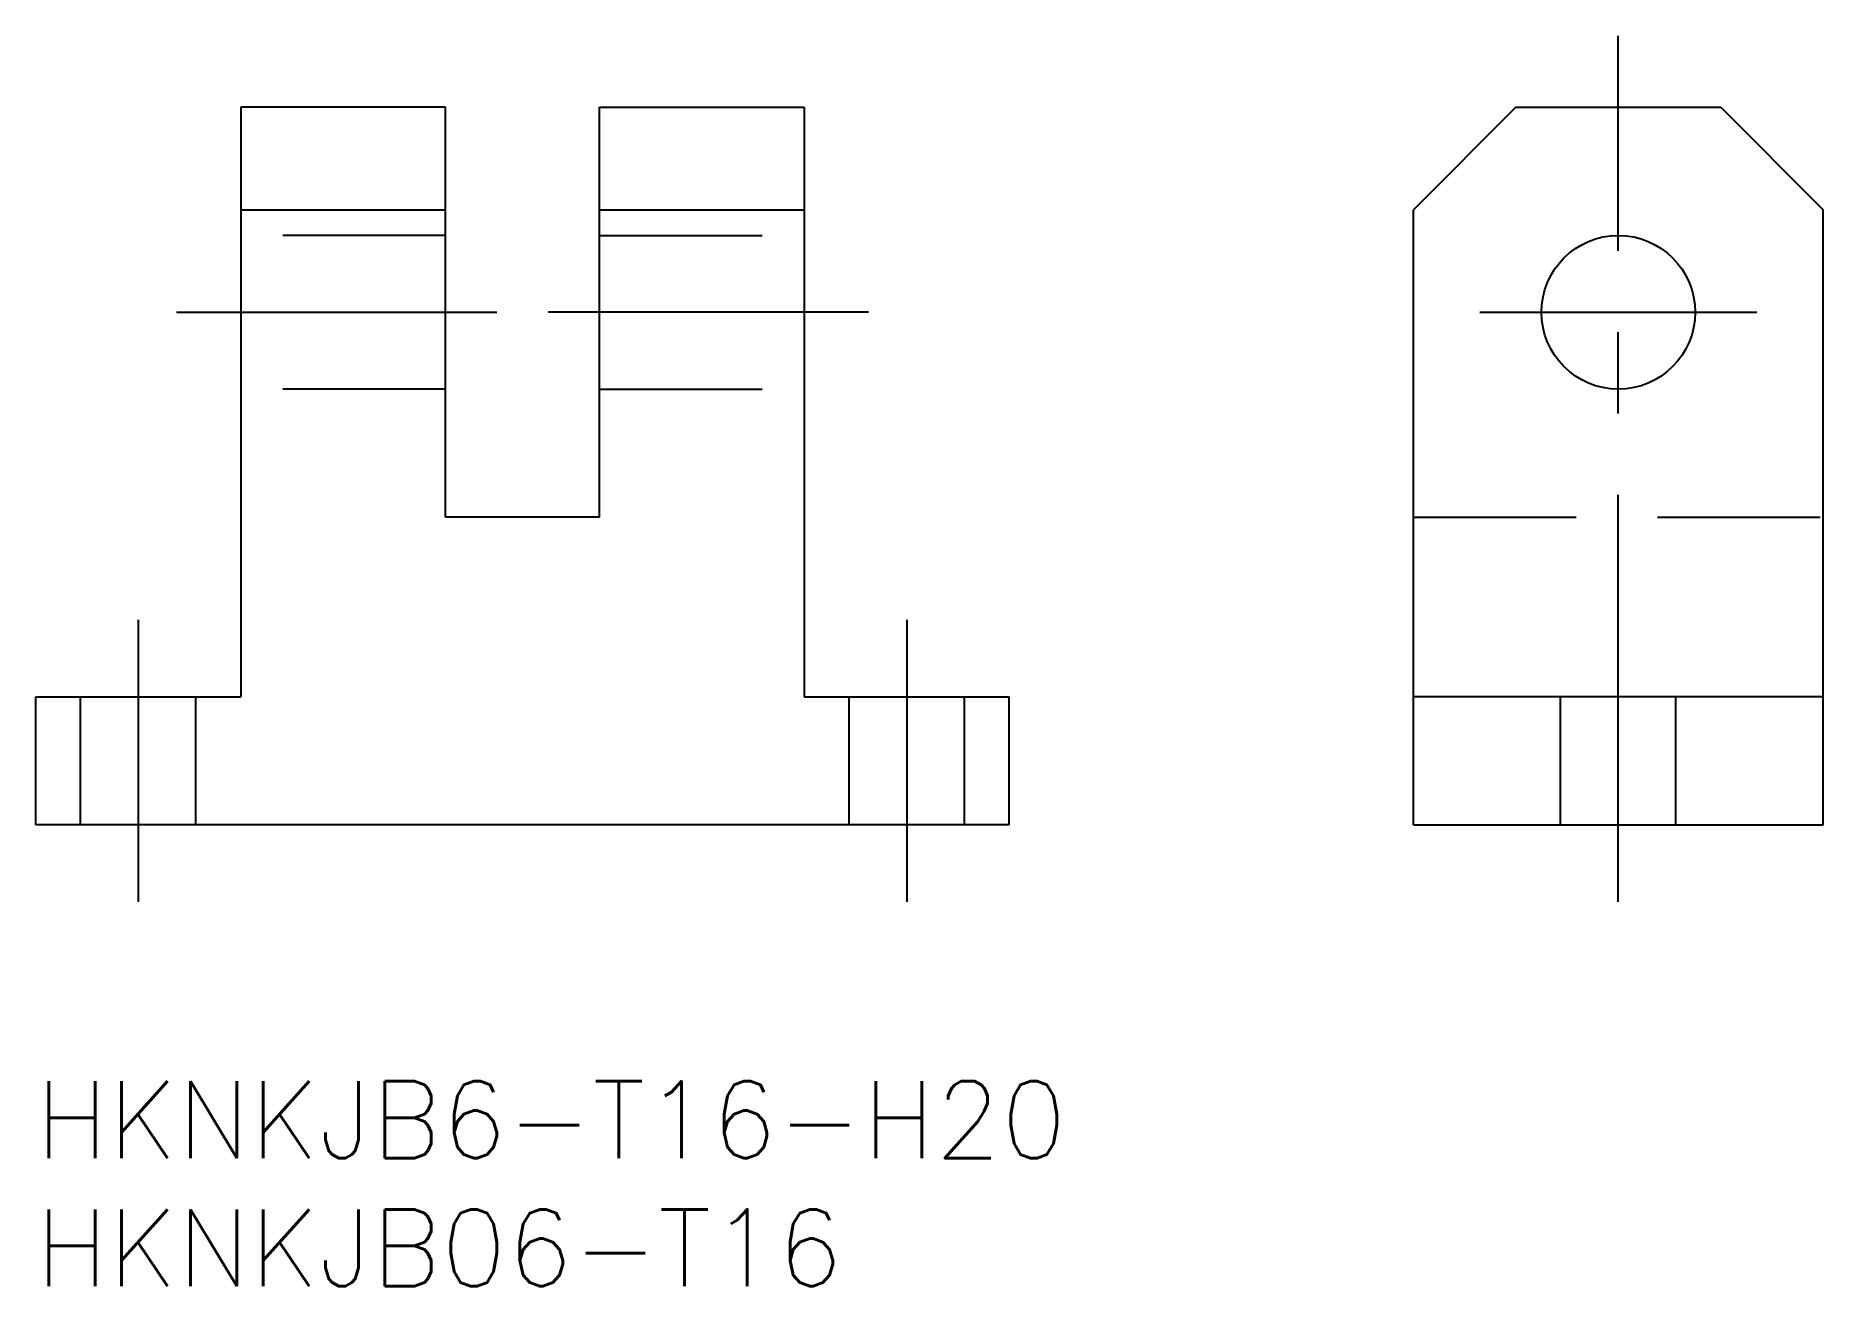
# Model space of a CAD drawing. Extents: x 0 to 69.8, y -8 to 40.8.
import ezdxf

# ---------------------------------------------------------------- set-up
doc = ezdxf.new("R2010")
doc.units = 0
doc.header["$LTSCALE"] = 0.5
doc.linetypes.add('CENTER', pattern=[50.8, 31.75, -6.35, 6.35, -6.35])
doc.linetypes.add('DASHED', pattern=[19.05, 12.7, -6.35])
for name, color, linetype in [('MSM_CENTER', 1, 'CENTER'), ('MSM_CONTINUOUS', 7, 'CONTINUOUS'), ('MSM_DASHED', 4, 'DASHED'), ('MSM_PART_NUMBER', 7, 'CONTINUOUS')]:
    doc.layers.add(name, color=color, linetype=linetype)
doc.styles.get("Standard").update_dxf_attribs({"font": 'txt.shx', "height": 3, "bigfont": 'bigfont.shx'})

# ---------------------------------------------------------------- blocks, each defined once
blk = doc.blocks.new('*U7')
at = {"layer": 'MSM_PART_NUMBER'}
blk.add_text('HKNKJB6-T16-H20', height=3, dxfattribs=at).set_placement((0, -3))
blk = doc.blocks.new('*U8')
at = {"layer": 'MSM_PART_NUMBER'}
blk.add_text('HKNKJB06-T16', height=3, dxfattribs=at).set_placement((0, -8))

msp = doc.modelspace()

# ---------------------------------------------------------------- linework, layer by layer
at = {"layer": 'MSM_CENTER'}
for p, q in [((61.774, 7), (61.774, 40.789)), ((5.5, 30), (18, 30)), ((32.5, 30), (20, 30)), ((56.369, 30), (67.179, 30)), ((4, 18), (4, 7)), ((34, 18), (34, 7))]:
    msp.add_line(p, q, dxfattribs=at)
at = {"layer": 'MSM_CONTINUOUS'}
for p, q in [((8, 38), (8, 15)), ((16, 38), (8, 38)), ((16, 22), (16, 38)), ((22, 22), (22, 38)), ((22, 38), (30, 38)), ((30, 38), (30, 15)), ((57.774, 38), (53.774, 34)), ((57.774, 38), (65.774, 38)), ((65.774, 38), (69.774, 34)), ((8, 34), (16, 34)), ((22, 34), (30, 34)), ((53.774, 10), (53.774, 34)), ((69.774, 10), (69.774, 34)), ((22, 22), (16, 22)), ((0, 10), (0, 15)), ((0, 15), (8, 15)), ((30, 15), (38, 15)), ((38, 10), (38, 15)), ((69.774, 15), (53.774, 15)), ((38, 10), (0, 10)), ((53.774, 10), (69.774, 10))]:
    msp.add_line(p, q, dxfattribs=at)
msp.add_circle((61.774, 30), 3, dxfattribs=at)
at = {"layer": 'MSM_DASHED'}
for p, q in [((16, 33), (8, 33)), ((22, 33), (30, 33)), ((16, 27), (8, 27)), ((22, 27), (30, 27)), ((53.774, 22), (69.774, 22)), ((1.75, 10), (1.75, 15)), ((6.25, 10), (6.25, 15)), ((31.75, 10), (31.75, 15)), ((36.25, 10), (36.25, 15)), ((59.524, 10), (59.524, 15)), ((64.024, 10), (64.024, 15))]:
    msp.add_line(p, q, dxfattribs=at)

# ---------------------------------------------------------------- block references
at = {"layer": 'MSM_CONTINUOUS'}
for name in ['*U7', '*U8']:
    msp.add_blockref(name, (0, 0), dxfattribs=at)

doc.saveas('drawing.dxf')
